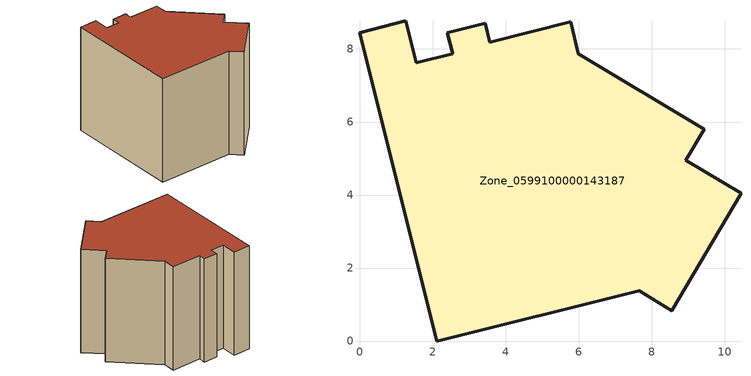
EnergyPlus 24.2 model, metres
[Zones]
Zone_0599100000143187
 floor ground (C_G): 5.99,7.87 9.45,5.8 8.94,4.95 10.45,4.05 8.55,0.83 7.66,1.38 2.12,0 0,8.45 1.27,8.77 1.56,7.62 2.56,7.87 2.41,8.45 3.45,8.7 3.57,8.19 5.78,8.75 z0
 wall outside (C_F): 1.27,8.77 0,8.45 2.12,0 7.66,1.38 8.55,0.83 10.45,4.05 8.94,4.95 9.45,5.8 5.99,7.87 5.78,8.75 3.57,8.19 3.45,8.7 2.41,8.45 2.56,7.87 1.56,7.62 1.27,8.77 z0:8.1
 roof outside (C_R): 1.56,7.62 1.27,8.77 0,8.45 2.12,0 7.66,1.38 8.55,0.83 10.45,4.05 8.94,4.95 9.45,5.8 5.99,7.87 5.78,8.75 3.57,8.19 3.45,8.7 2.41,8.45 2.56,7.87 z8.1
[BUILDING]
Pand.0599100000143187: North Axis=0; Terrain=City; Loads Convergence Tolerance Value=0.04; Temperature Convergence Tolerance Value=0.4; Solar Distribution=FullExterior; Maximum Number of Warmup Days=25; Minimum Number of Warmup Days=1
[Site:Location]
Rotterdam.The.Hague.AP_ZH_NLD Design_Conditions: Latitude=51.96; Longitude=4.45; Time Zone=1; Elevation=-4.5
[SITE:GROUNDTEMPERATURE:BUILDINGSURFACE]
18, 18, 18, 18, 18, 18, 18, 18, 18, 18, 18, 18
[MATERIAL] Thermal Absorptance=0.9; Solar Absorptance=0.7; Visible Absorptance=0.7
Name | Roughness | Thickness | Conductivity | Density | Specific Heat
G.TC.1975-1991 | MediumSmooth | 0.15 | 0.288461 | 540 | 1210
F.TC.1975-1991 | Rough | 0.3 | 0.230769 | 1920 | 840
R.TC.1975-1991 | MediumRough | 0.2 | 0.153846 | 1500 | 1000
[CONSTRUCTION]
C_G: G.TC.1975-1991
C_F: F.TC.1975-1991
C_R: R.TC.1975-1991
[ZONE]
Zone_0599100000143187: Type=1; Multiplier=1; Ceiling Height=Autocalculate; Volume=Autocalculate; Floor Area=autocalculate; Part of Total Floor Area=Yes
[ZONEINFILTRATION:DESIGNFLOWRATE]
Infil_Zone_0599100000143187: Zone or ZoneList or Space or SpaceList=Zone_0599100000143187; Schedule=AlwaysOn; Design Flow Rate Calculation Method=Flow/Area; Flow Rate per Floor Area=0.003; Constant Term Coefficient=1; Temperature Term Coefficient=0; Velocity Term Coefficient=0; Velocity Squared Term Coefficient=0
[HVACTEMPLATE:ZONE:IDEALLOADSAIRSYSTEM]
Zone_0599100000143187: Maximum Heating Supply Air Temperature=50; Minimum Cooling Supply Air Temperature=13; Maximum Heating Supply Air Humidity Ratio=0.0156; Minimum Cooling Supply Air Humidity Ratio=0.0077; Heating Limit=NoLimit; Cooling Limit=NoLimit; Dehumidification Control Type=ConstantSensibleHeatRatio; Cooling Sensible Heat Ratio=0.7; Dehumidification Setpoint=60; Humidification Control Type=None; Humidification Setpoint=30; Outdoor Air Method=None; Outdoor Air Flow Rate per Person=0.00944; Outdoor Air Flow Rate per Zone Floor Area=0; Outdoor Air Flow Rate per Zone=0; Demand Controlled Ventilation Type=None; Outdoor Air Economizer Type=NoEconomizer; Heat Recovery Type=None; Sensible Heat Recovery Effectiveness=0.7; Latent Heat Recovery Effectiveness=0.65
[ZONECONTROL:THERMOSTAT]
ThermostatControl_Zone_0599100000143187: Zone or ZoneList=Zone_0599100000143187; Control Type Schedule=DualSetpointControlType; Control 1=Thermostat_Zone_0599100000143187; Temperature Difference Between Cutout And Setpoint=0
[THERMOSTATSETPOINT:DUALSETPOINT]
Thermostat_Zone_0599100000143187: Heating Setpoint Temperature Schedule=HeatingSetpoint_Zone_0599100000143187; Cooling Setpoint Temperature Schedule=CoolingSetpoint_Zone_0599100000143187
[SCHEDULE:COMPACT]
HeatingSetpoint_Zone_0599100000143187: Through: 12/31, For: AllDays, Until: 24:00, 21
CoolingSetpoint_Zone_0599100000143187: Through: 12/31, For: AllDays, Until: 24:00, 24
DualSetpointControlType: Through: 12/31, For: AllDays, Until: 24:00, 4
AlwaysOn: Through: 12/31, For: AllDays, Until: 24:00, 1
